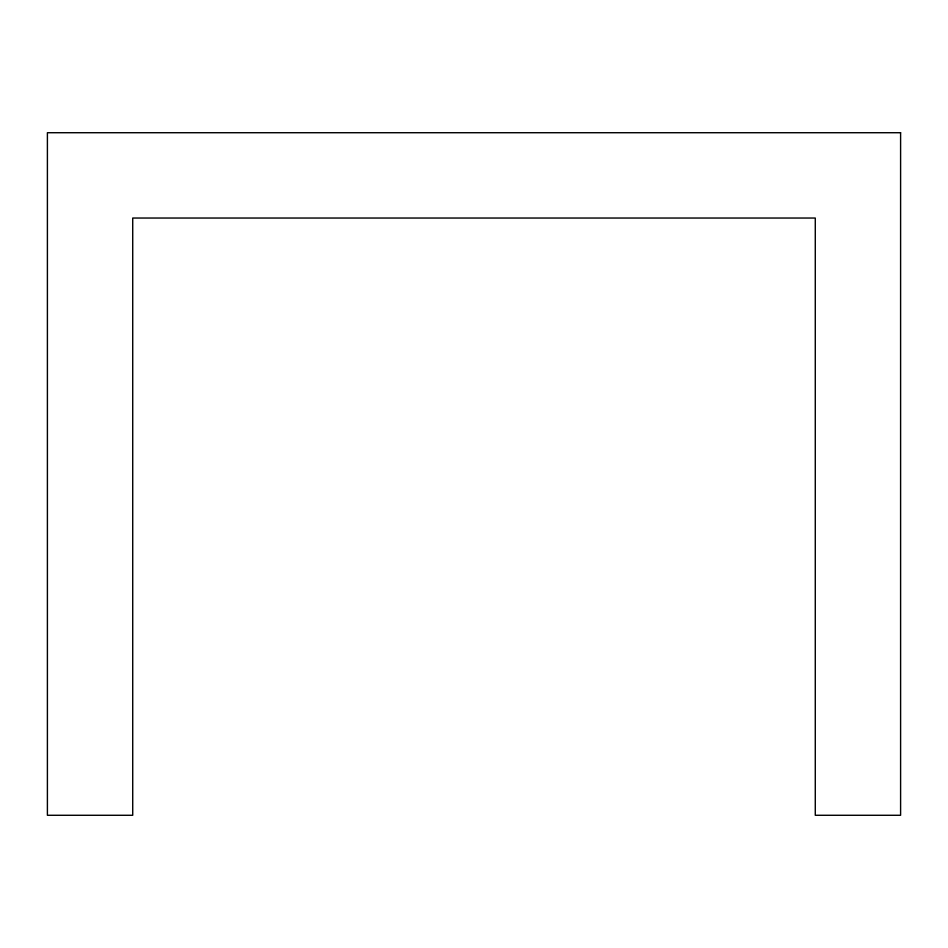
<?xml version="1.0" encoding="UTF-8"?>
<svg xmlns="http://www.w3.org/2000/svg" width="948" height="948" viewBox="0 0 948 948"><rect width="100%" height="100%" fill="white"/><g stroke="black" fill="none" stroke-linecap="round" stroke-linejoin="round"><path stroke-width="1.42" d="M900.6 132.72L47.4 132.72L47.4 815.28L132.72 815.28L132.72 218.04L815.28 218.04L815.28 815.28L900.6 815.28L900.6 132.72"/></g></svg>
